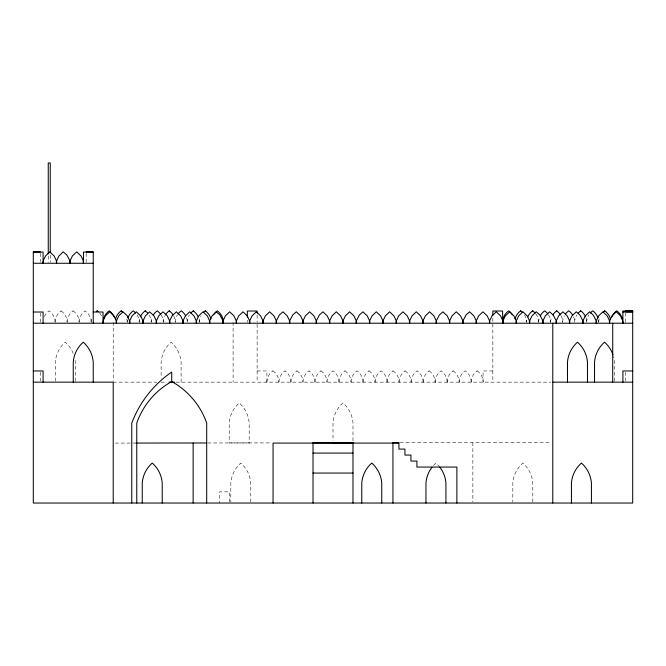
<?xml version="1.0" encoding="UTF-8"?>
<svg xmlns="http://www.w3.org/2000/svg" width="666" height="666" viewBox="0 0 666 666"><rect width="100%" height="100%" fill="white"/><g stroke="black" fill="none" stroke-linecap="round" stroke-linejoin="round"><path stroke-width="0.5" stroke-dasharray="3.33 2.5" d="M115.293 443.09L136.055 443.065M207.7 442.982L271.17 442.907M400.075 442.765L550.707 442.59M257.126 370.962L266.916 370.962L266.916 382.151M492.84 370.962L483.05 370.962L483.05 382.151M113.22 382.151L156.885 382.151M161.047 382.151L166.958 382.151M176.107 382.151L550.857 382.151M625.64 313.095L625.64 322.211M625.64 372.211L625.64 381.052M614.518 381.152L614.518 362.171A29.479 29.479 0 0 0 613.536 356.535M532.8 502.031L532.8 483.05A29.479 29.479 0 0 0 522.81 463.07A29.479 29.479 0 0 0 512.82 483.05L512.82 502.031M492.84 318.14L492.84 382.151M472.86 442.682L472.86 501.998M352.98 440.842L352.98 422.86A29.479 29.479 0 0 0 342.99 402.88A29.479 29.479 0 0 0 333 422.86L333 440.842M257.126 315.093L257.126 322.211M257.126 324.275L257.126 382.151M250.791 502.031L250.791 483.05A29.479 29.479 0 0 0 240.801 463.07A29.479 29.479 0 0 0 230.811 483.05L230.811 502.031M247.336 320.18L247.336 322.211M233.1 322.211L233.1 382.151M229.279 502.014L229.279 491.841L219.489 491.841L219.489 503.03M181.102 382.151L181.102 362.171A29.479 29.479 0 0 0 171.112 342.191A29.479 29.479 0 0 0 161.122 362.171L161.122 378.155M113.22 322.211L113.22 381.119M86.18 253.33L86.18 262.171M75.266 381.152L75.266 362.171A29.479 29.479 0 0 0 75.058 360.273M55.286 381.152L55.286 362.171A29.479 29.479 0 0 1 65.276 342.191A29.479 29.479 0 0 1 73.718 354.712M50.25 254.995L50.25 262.238M48.252 256.035L48.252 262.238M40.36 253.33L40.36 262.171M40.36 313.095L40.36 322.211M40.36 372.211L40.36 381.052M524.492 314.885A14.236 14.236 0 0 1 526.714 322.211M526.606 322.211A14.236 14.236 0 0 1 526.823 320.013M562.645 322.211A14.236 14.236 0 0 1 564.31 315.851M561.097 315.851A14.236 14.236 0 0 1 562.762 322.211M573.592 316.85A14.236 14.236 0 0 1 574.775 322.211M574.658 322.211A14.236 14.236 0 0 1 576.881 314.885M586.679 322.211A14.236 14.236 0 0 1 588.902 314.885M586.013 317.882A14.236 14.236 0 0 1 586.788 322.211M598.584 320.013A14.236 14.236 0 0 1 598.801 322.211M598.692 322.211A14.236 14.236 0 0 1 599.15 318.939M538.619 322.211A14.236 14.236 0 0 1 539.393 317.882M535.872 313.969A14.236 14.236 0 0 1 538.727 322.211M548.526 314.885A14.236 14.236 0 0 1 550.749 322.211M550.632 322.211A14.236 14.236 0 0 1 551.814 316.85M423.052 382.151A14.236 14.236 0 0 1 429.145 370.796M429.087 370.796A14.236 14.236 0 0 1 435.181 382.151M423.168 382.151A14.236 14.236 0 0 0 417.074 370.796A14.236 14.236 0 0 0 411.039 382.151M435.065 382.151A14.236 14.236 0 0 1 441.158 370.796A14.236 14.236 0 0 1 447.194 382.151M459.099 382.151A14.236 14.236 0 0 1 465.184 370.796A14.236 14.236 0 0 1 471.228 382.151M453.121 370.796A14.236 14.236 0 0 1 459.207 382.151M471.112 382.151A14.236 14.236 0 0 1 477.206 370.796M447.086 382.151A14.236 14.236 0 0 1 453.171 370.796M477.147 370.796A14.236 14.236 0 0 1 483.241 382.151M362.978 382.151A14.236 14.236 0 0 1 369.072 370.796M369.014 370.796A14.236 14.236 0 0 1 375.108 382.151M363.095 382.151A14.236 14.236 0 0 0 357.001 370.796A14.236 14.236 0 0 0 350.965 382.151M374.991 382.151A14.236 14.236 0 0 1 381.085 370.796A14.236 14.236 0 0 1 387.121 382.151M314.918 382.151A14.236 14.236 0 0 1 321.012 370.796M320.962 370.796A14.236 14.236 0 0 1 327.048 382.151M315.035 382.151A14.236 14.236 0 0 0 308.941 370.796A14.236 14.236 0 0 0 302.905 382.151M326.939 382.151A14.236 14.236 0 0 1 333.025 370.796A14.236 14.236 0 0 1 339.061 382.151M296.928 370.796A14.236 14.236 0 0 1 303.022 382.151M278.879 382.151A14.236 14.236 0 0 1 284.965 370.796A14.236 14.236 0 0 1 291.009 382.151M272.902 370.796A14.236 14.236 0 0 1 278.987 382.151M290.892 382.151A14.236 14.236 0 0 1 296.986 370.796M338.952 382.151A14.236 14.236 0 0 1 345.038 370.796M344.988 370.796A14.236 14.236 0 0 1 351.082 382.151M399.026 382.151A14.236 14.236 0 0 1 405.111 370.796M405.061 370.796A14.236 14.236 0 0 1 411.155 382.151M393.048 370.796A14.236 14.236 0 0 1 399.134 382.151M266.866 382.151A14.236 14.236 0 0 1 272.952 370.796M387.013 382.151A14.236 14.236 0 0 1 393.098 370.796M199.226 322.211A14.236 14.236 0 0 1 200.882 315.851M199.117 320.013A14.236 14.236 0 0 1 199.334 322.211M187.213 322.211A14.236 14.236 0 0 1 189.435 314.885M186.547 317.882A14.236 14.236 0 0 1 187.321 322.211M175.191 322.211A14.236 14.236 0 0 1 177.414 314.885M173.643 315.851A14.236 14.236 0 0 1 175.308 322.211M163.178 322.211A14.236 14.236 0 0 1 164.843 315.851M161.072 314.885A14.236 14.236 0 0 1 163.295 322.211M151.165 322.211A14.236 14.236 0 0 1 152.347 316.85M149.059 314.885A14.236 14.236 0 0 1 151.282 322.211M139.152 322.211A14.236 14.236 0 0 1 139.927 317.882M137.038 314.885A14.236 14.236 0 0 1 139.261 322.211M127.139 322.211A14.236 14.236 0 0 1 127.356 320.013M126.79 318.939A14.236 14.236 0 0 1 127.248 322.211M91.092 322.211A14.236 14.236 0 0 1 92.274 316.85M91.209 322.211A14.236 14.236 0 0 0 85.115 310.856A14.236 14.236 0 0 0 79.079 322.211M99.65 313.103A14.236 14.236 0 0 1 101.557 315.851M73.102 310.856A14.236 14.236 0 0 1 79.187 322.211M67.066 322.211A14.236 14.236 0 0 1 73.152 310.856M61.089 310.856A14.236 14.236 0 0 1 67.174 322.211M55.045 322.211A14.236 14.236 0 0 1 61.139 310.856M55.161 322.211A14.236 14.236 0 0 0 49.068 310.856A14.236 14.236 0 0 0 44.214 316.85M439.86 467.232A29.479 29.479 0 0 0 435.939 463.07A29.479 29.479 0 0 0 433.241 465.759M249.192 442.957L229.212 442.957L229.212 422.977A29.479 29.479 0 0 1 239.202 402.997A29.479 29.479 0 0 1 249.192 422.977L249.192 442.957"/><path stroke-width="1" d="M503.404 319.938L505.336 315.884L509.607 311.813L513.869 315.884L515.8 319.938A12.463 12.463 0 0 1 516.267 323.21A12.463 12.463 0 0 1 516.733 319.938L518.672 315.884L522.935 311.813L527.197 315.884L529.137 319.938A12.463 12.463 0 0 1 529.595 323.21A12.463 12.463 0 0 1 530.061 319.938L532.001 315.884L536.263 311.813L539.826 314.968L542.465 319.938A12.463 12.463 0 0 1 542.932 323.21A12.463 12.463 0 0 1 543.389 319.938L545.329 315.884L549.592 311.813L553.155 314.968L555.794 319.938A12.463 12.463 0 0 1 556.26 323.21A12.463 12.463 0 0 1 556.726 319.938L558.657 315.884L562.92 311.813L567.191 315.884L569.122 319.938A12.463 12.463 0 0 1 569.588 323.21A12.463 12.463 0 0 1 570.054 319.938L571.986 315.884L576.257 311.813L579.82 314.968L582.459 319.938A12.463 12.463 0 0 1 582.917 323.21A12.463 12.463 0 0 1 583.383 319.938L585.322 315.884L589.585 311.813L593.148 314.968L595.787 319.938A12.463 12.463 0 0 1 596.253 323.21A12.463 12.463 0 0 1 596.711 319.938L598.651 315.884L602.913 311.813L607.176 315.884L609.115 319.938A12.463 12.463 0 0 1 609.581 323.21A12.463 12.463 0 0 1 610.048 319.938L611.979 315.884L616.241 311.813L620.512 315.884L622.444 319.938A12.463 12.463 0 0 1 622.91 323.21L622.91 311.022L632.7 311.022M222.536 319.938L219.897 314.968L216.333 311.813L212.071 315.884L210.14 319.938A12.463 12.463 0 0 0 209.673 323.21A12.463 12.463 0 0 0 209.207 319.938L207.268 315.884L203.005 311.813L198.743 315.884L196.803 319.938A12.463 12.463 0 0 0 196.345 323.21A12.463 12.463 0 0 0 195.879 319.938L193.939 315.884L189.677 311.813L185.414 315.884L183.475 319.938A12.463 12.463 0 0 0 183.008 323.21A12.463 12.463 0 0 0 182.551 319.938L180.611 315.884L176.348 311.813L172.086 315.884L170.146 319.938A12.463 12.463 0 0 0 169.68 323.21A12.463 12.463 0 0 0 169.214 319.938L167.283 315.884L163.02 311.813L158.749 315.884L156.818 319.938A12.463 12.463 0 0 0 156.352 323.21A12.463 12.463 0 0 0 155.886 319.938L153.954 315.884L149.684 311.813L145.421 315.884L143.481 319.938A12.463 12.463 0 0 0 143.024 323.21A12.463 12.463 0 0 0 142.557 319.938L140.618 315.884L136.355 311.813L132.093 315.884L130.153 319.938A12.463 12.463 0 0 0 129.687 323.21A12.463 12.463 0 0 0 129.229 319.938L127.289 315.884L123.027 311.813L118.764 315.884L116.825 319.938A12.463 12.463 0 0 0 116.359 323.21A12.463 12.463 0 0 0 115.892 319.938L113.961 315.884L109.699 311.813L105.428 315.884L103.496 319.938A12.463 12.463 0 0 0 103.03 323.21L103.03 312.021L93.24 312.021M136.055 443.065L206.668 442.982M312.72 442.865L353.363 442.815M392.79 442.773L399.034 442.765M40.36 251.873L33.3 251.873L33.3 503.03L632.7 503.03L632.7 310.814L625.64 310.814L625.64 311.513M86.18 251.873L93.24 251.873L93.24 323.21M33.3 252.081L43.09 252.081L43.09 263.27A12.354 12.354 0 0 1 43.556 259.998L45.513 255.944L49.817 251.873L54.121 255.944L56.077 259.998A12.354 12.354 0 0 1 56.543 263.27A12.354 12.354 0 0 1 57.01 259.998L58.966 255.944L63.27 251.873L66.866 255.028L69.53 259.998A12.354 12.354 0 0 1 69.997 263.27A12.354 12.354 0 0 1 70.463 259.998L72.419 255.944L76.723 251.873L81.027 255.944L82.984 259.998A12.354 12.354 0 0 1 83.45 263.27L83.45 252.081L93.24 252.081M33.3 263.27L93.24 263.27M625.64 311.813L632.7 311.813M33.3 312.021L43.09 312.021L43.09 323.21M622.91 312.021L632.7 312.021M33.3 323.21L632.7 323.21M33.3 370.962L43.09 370.962L43.09 382.151M632.7 370.962L622.91 370.962L622.91 382.151M33.3 382.151L113.22 382.151L113.22 503.03M169.022 382.151L174.567 382.151M552.78 382.151L632.7 382.151M333 442.84L352.98 442.84M313.02 453.08L352.98 453.08M313.02 473.06L352.98 473.06M612.72 323.21L612.72 382.151M594.538 382.151L594.538 362.171A29.479 29.479 0 0 1 604.528 342.191A29.479 29.479 0 0 1 612.97 354.712M591.416 503.03L591.416 483.05A29.479 29.479 0 0 0 581.426 463.07A29.479 29.479 0 0 0 571.436 483.05L571.436 503.03M587.462 382.151L587.462 362.171A29.479 29.479 0 0 0 577.472 342.191A29.479 29.479 0 0 0 567.482 362.171L567.482 382.151M552.78 323.21L552.78 503.03M502.63 321.195L502.63 311.022L492.84 311.022L492.84 315.093M456.876 503.03L456.876 467.066L416.916 467.066L416.916 461.072L410.922 461.072L410.922 455.078L404.928 455.078L404.928 449.084L398.934 449.084L398.934 443.09L273.06 443.09L273.06 503.03M445.929 503.03L445.929 483.05A29.479 29.479 0 0 0 439.86 467.232M425.949 503.03L425.949 483.05A29.479 29.479 0 0 1 432.026 467.232M392.94 443.09L392.94 503.03M381.751 503.03L381.751 483.05A29.479 29.479 0 0 0 371.761 463.07A29.479 29.479 0 0 0 361.771 483.05L361.771 503.03M352.98 443.09L352.98 503.03M313.02 443.09L313.02 503.03M257.126 313.053L257.126 311.022L247.336 311.022L247.336 317.124M206.693 503.03L206.693 423.11A76.357 76.357 0 0 0 171.728 381.535L171.728 372.044A107.726 107.726 0 0 0 131.768 423.11L131.768 503.03M193.14 442.998L193.14 503.03M162.229 503.03L162.229 483.05A29.479 29.479 0 0 0 152.239 463.07A29.479 29.479 0 0 0 142.249 483.05L142.249 503.03M136.763 503.03L136.763 423.11A76.165 76.165 0 0 1 171.728 381.535M93.24 382.151L93.24 362.171A29.479 29.479 0 0 0 83.25 342.191A29.479 29.479 0 0 0 73.26 362.171L73.26 382.151M50.25 252.93L50.25 162.97L48.252 162.97L48.252 253.962M611.888 316.85A14.236 14.236 0 0 1 616.799 310.856A14.236 14.236 0 0 1 622.61 320.013M502.639 321.112A14.236 14.236 0 0 1 508.666 310.856A14.236 14.236 0 0 1 512.479 314.885M515.043 318.939A14.236 14.236 0 0 1 520.679 310.856M520.629 310.856A14.236 14.236 0 0 1 522.369 312.287M565.509 313.969A14.236 14.236 0 0 1 568.739 310.856A14.236 14.236 0 0 1 572.552 314.885M590.243 313.103A14.236 14.236 0 0 1 592.765 310.856A14.236 14.236 0 0 1 598.026 317.882M540.276 315.851A14.236 14.236 0 0 1 544.705 310.856A14.236 14.236 0 0 1 547.885 313.969M527.78 316.85A14.236 14.236 0 0 1 532.692 310.856M532.642 310.856A14.236 14.236 0 0 1 535.164 313.103M603.038 312.287A14.236 14.236 0 0 1 604.778 310.856M604.728 310.856A14.236 14.236 0 0 1 610.364 318.939M578.23 313.103A14.236 14.236 0 0 1 580.752 310.856M580.702 310.856A14.236 14.236 0 0 1 585.614 316.85M552.855 314.885A14.236 14.236 0 0 1 556.726 310.856M556.668 310.856A14.236 14.236 0 0 1 560.539 314.885M503.404 319.938A12.463 12.463 0 0 0 502.938 323.21A12.463 12.463 0 0 0 502.472 319.938L500.541 315.884L496.27 311.813L492.007 315.884L490.068 319.938A12.463 12.463 0 0 0 489.61 323.21A12.463 12.463 0 0 0 489.144 319.938L487.204 315.884L482.942 311.813L478.679 315.884L476.739 319.938A12.463 12.463 0 0 0 476.273 323.21A12.463 12.463 0 0 0 475.815 319.938L473.876 315.884L469.613 311.813L466.05 314.968L463.411 319.938A12.463 12.463 0 0 0 462.945 323.21A12.463 12.463 0 0 0 462.479 319.938L460.547 315.884L456.285 311.813L452.014 315.884L450.083 319.938A12.463 12.463 0 0 0 449.617 323.21A12.463 12.463 0 0 0 449.15 319.938L447.219 315.884L442.948 311.813L439.393 314.968L436.754 319.938A12.463 12.463 0 0 0 436.288 323.21A12.463 12.463 0 0 0 435.822 319.938L433.882 315.884L429.62 311.813L425.358 315.884L423.418 319.938A12.463 12.463 0 0 0 422.952 323.21A12.463 12.463 0 0 0 422.494 319.938L420.554 315.884L416.292 311.813L412.029 315.884L410.09 319.938A12.463 12.463 0 0 0 409.623 323.21A12.463 12.463 0 0 0 409.157 319.938L407.226 315.884L402.963 311.813L398.693 315.884L396.761 319.938A12.463 12.463 0 0 0 396.295 323.21A12.463 12.463 0 0 0 395.829 319.938L393.897 315.884L389.627 311.813L385.364 315.884L383.433 319.938A12.463 12.463 0 0 0 382.967 323.21A12.463 12.463 0 0 0 382.5 319.938L380.561 315.884L376.298 311.813L372.036 315.884L370.096 319.938A12.463 12.463 0 0 0 369.638 323.21A12.463 12.463 0 0 0 369.172 319.938L367.232 315.884L362.97 311.813L359.407 314.968L356.768 319.938A12.463 12.463 0 0 0 356.302 323.21A12.463 12.463 0 0 0 355.844 319.938L353.904 315.884L349.642 311.813L345.379 315.884L343.44 319.938A12.463 12.463 0 0 0 342.973 323.21A12.463 12.463 0 0 0 342.507 319.938L340.576 315.884L336.313 311.813L332.043 315.884L330.111 319.938A12.463 12.463 0 0 0 329.645 323.21A12.463 12.463 0 0 0 329.179 319.938L327.247 315.884L322.977 311.813L319.414 314.968L316.775 319.938A12.463 12.463 0 0 0 316.317 323.21A12.463 12.463 0 0 0 315.851 319.938L313.911 315.884L309.648 311.813L305.386 315.884L303.446 319.938A12.463 12.463 0 0 0 302.98 323.21A12.463 12.463 0 0 0 302.522 319.938L300.582 315.884L296.32 311.813L292.757 314.968L290.118 319.938A12.463 12.463 0 0 0 289.652 323.21A12.463 12.463 0 0 0 289.186 319.938L287.254 315.884L282.992 311.813L279.429 314.968L276.79 319.938A12.463 12.463 0 0 0 276.323 323.21A12.463 12.463 0 0 0 275.857 319.938L273.926 315.884L269.655 311.813L265.393 315.884L263.461 319.938A12.463 12.463 0 0 0 262.995 323.21A12.463 12.463 0 0 0 262.529 319.938L260.589 315.884L256.327 311.813L252.064 315.884L250.125 319.938A12.463 12.463 0 0 0 249.658 323.21A12.463 12.463 0 0 0 249.201 319.938L247.261 315.884L242.998 311.813L238.736 315.884L236.796 319.938A12.463 12.463 0 0 0 236.33 323.21A12.463 12.463 0 0 0 235.864 319.938L233.933 315.884L229.67 311.813L225.399 315.884L223.468 319.938A12.463 12.463 0 0 0 223.002 323.21A12.463 12.463 0 0 0 222.536 319.938M213.461 314.885A14.236 14.236 0 0 1 217.332 310.856A14.236 14.236 0 0 1 223.301 321.112M203.571 312.287A14.236 14.236 0 0 1 205.311 310.856M205.261 310.856A14.236 14.236 0 0 1 210.897 318.939M190.776 313.103A14.236 14.236 0 0 1 193.298 310.856M193.248 310.856A14.236 14.236 0 0 1 198.16 316.85M178.055 313.969A14.236 14.236 0 0 1 181.285 310.856A14.236 14.236 0 0 1 185.664 315.851M165.401 314.885A14.236 14.236 0 0 1 169.272 310.856M169.214 310.856A14.236 14.236 0 0 1 173.085 314.885M153.388 314.885A14.236 14.236 0 0 1 157.259 310.856A14.236 14.236 0 0 1 160.431 313.969M140.326 316.85A14.236 14.236 0 0 1 145.238 310.856M145.188 310.856A14.236 14.236 0 0 1 147.71 313.103M127.914 317.882A14.236 14.236 0 0 1 133.225 310.856A14.236 14.236 0 0 1 135.697 313.103M115.576 318.939A14.236 14.236 0 0 1 121.212 310.856M121.162 310.856A14.236 14.236 0 0 1 122.902 312.287M103.33 320.013A14.236 14.236 0 0 1 109.199 310.856A14.236 14.236 0 0 1 114.053 316.85M96.279 311.538A14.236 14.236 0 0 1 97.186 310.856M97.128 310.856A14.236 14.236 0 0 1 98.035 311.538"/></g></svg>
